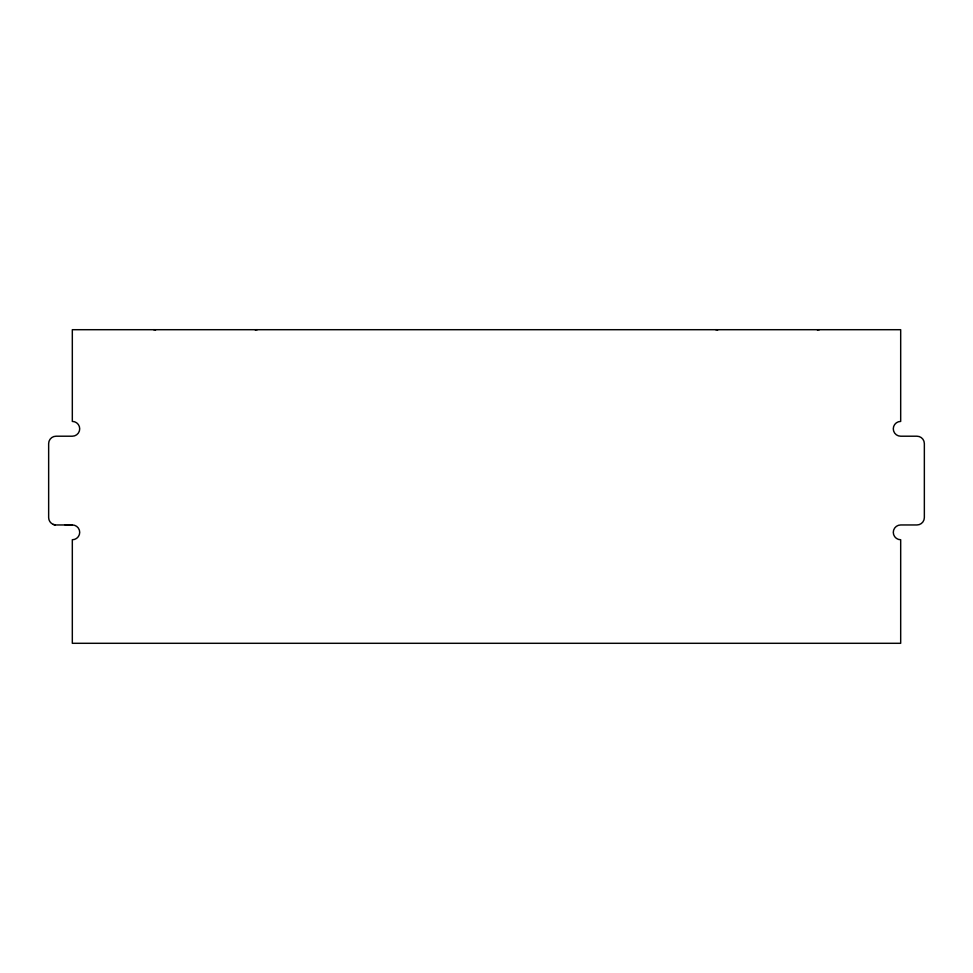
<?xml version="1.0" encoding="UTF-8"?>
<svg xmlns="http://www.w3.org/2000/svg" width="973" height="973" viewBox="0 0 973 973"><rect width="100%" height="100%" fill="white"/><g stroke="black" fill="none" stroke-linecap="round" stroke-linejoin="round"><path stroke-width="1.46" d="M55.084 524.958L72.318 524.958A7.395 7.395 0 0 1 79.713 532.353A7.395 7.395 0 0 1 72.318 539.747L72.318 643.299L900.682 643.299L900.682 539.747A7.395 7.395 0 0 1 893.287 532.353A7.395 7.395 0 0 1 900.682 524.958L916.955 524.958A7.395 7.395 0 0 0 924.35 517.563L924.35 443.603A7.395 7.395 0 0 0 916.955 436.208L900.682 436.208A7.395 7.395 0 0 1 893.287 428.813A7.395 7.395 0 0 1 900.682 421.418L900.682 329.701L72.318 329.701L72.318 421.418A7.395 7.395 0 0 1 79.713 428.813A7.395 7.395 0 0 1 72.318 436.208L56.045 436.208A7.395 7.395 0 0 0 48.65 443.603L48.65 517.563A7.395 7.395 0 0 0 55.084 524.897L53.369 524.459M65.13 524.934L72.318 524.958M817.405 329.956A7.395 7.395 0 0 1 819.327 329.701M153.673 329.701A7.395 7.395 0 0 1 155.595 329.956M715.775 329.701A7.395 7.395 0 0 1 717.697 329.956M255.303 329.956A7.395 7.395 0 0 1 257.225 329.701"/></g></svg>
